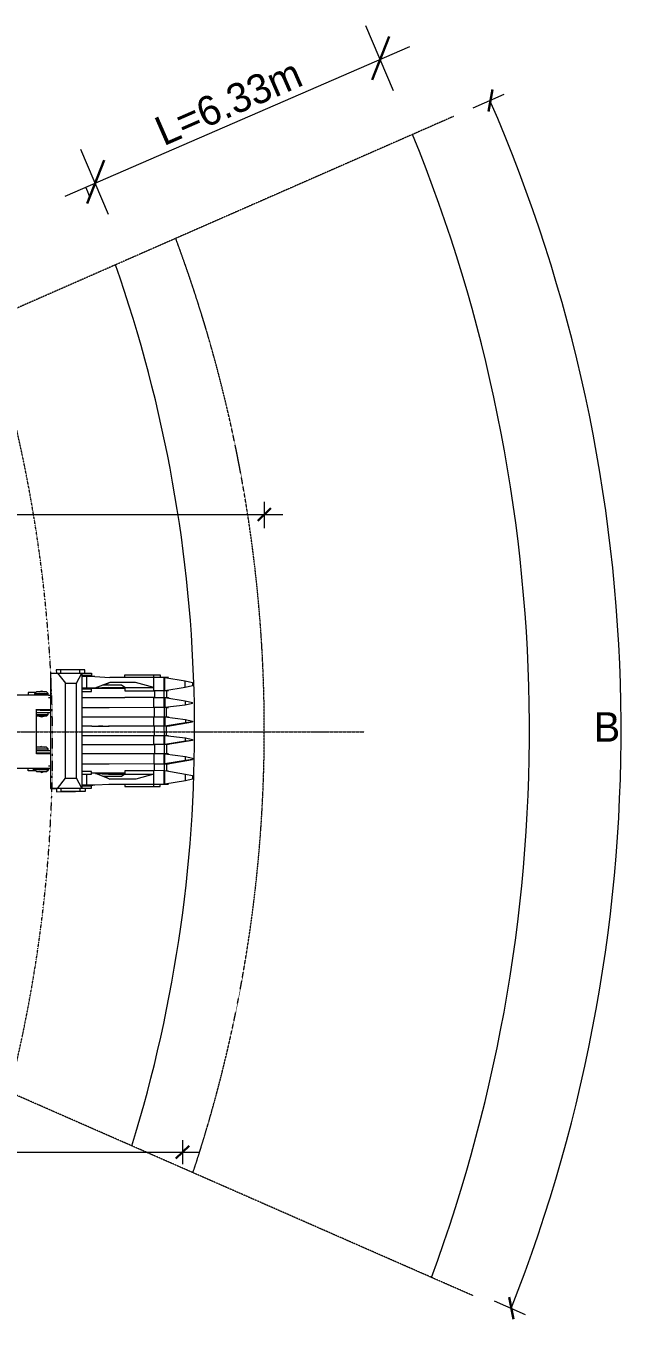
# Model space of a CAD drawing. Header units: millimetres. Extents: x -36433 to 17091, y -3786 to 28324.
# Drawn here: x 9210 to 17091, y -1800 to 15334 of the extents above; entities that cross this region are included whole.
import ezdxf

# ---------------------------------------------------------------- set-up
doc = ezdxf.new("R2010")
doc.units = ezdxf.units.MM
for name, pattern in [('DASHDOT', [1, 0.5, -0.25, 0, -0.25]), ('HIDDEN', [0.375, 0.25, -0.125]), ('HIDDEN2', [0.1875, 0.125, -0.0625])]:
    doc.linetypes.add(name, pattern=pattern)
doc.styles.get("Standard").update_dxf_attribs({"font": 'arial.ttf'})

msp = doc.modelspace()

# ---------------------------------------------------------------- linework, layer by layer
at = {"color": 0, "linetype": 'Continuous', "lineweight": 5}
for p, q in [((9537, 6758), (9538, 5232)), ((9537, 6758), (9952, 6758)), ((9613, 6802), (9614, 6758)), ((9674, 6802), (9613, 6802)), ((9628, 6758), (9735, 6624)), ((9674, 6758), (9674, 6802)), ((9992, 6802), (9674, 6802)), ((9880, 6624), (9952, 6758)), ((9926, 6758), (9926, 6802)), ((9952, 6758), (9953, 5233)), ((9952, 6725), (9952, 6758)), ((9952, 6758), (10080, 6758)), ((10080, 6725), (9952, 6725)), ((9952, 6724), (10050, 6724)), ((10122, 6713), (9952, 6713)), ((9992, 6758), (9992, 6802)), ((10012, 6713), (10012, 6557)), ((10050, 6724), (10080, 6725)), ((10080, 6758), (10080, 6725)), ((10122, 6713), (10320, 6702)), ((11099, 6702), (10320, 6702)), ((10520, 6735), (10905, 6736)), ((10520, 6702), (10520, 6735)), ((10905, 6524), (10905, 6736)), ((10905, 6736), (10989, 6735)), ((10989, 6735), (10989, 6702)), ((11041, 6524), (11040, 6702)), ((11049, 6524), (11048, 6702)), ((11048, 6702), (11321, 6658)), ((11099, 6702), (11099, 6700)), ((9351, 6512), (9329, 6489)), ((9484, 6512), (9351, 6512)), ((9384, 6512), (9418, 6523)), ((9418, 6523), (9452, 6512)), ((9507, 6489), (9484, 6512)), ((9736, 5367), (9735, 6624)), ((9735, 6624), (9880, 6624)), ((9881, 5367), (9880, 6624)), ((9952, 6557), (10122, 6557)), ((10122, 6557), (9952, 6557)), ((9952, 6557), (10520, 6557)), ((9952, 6546), (9952, 6513)), ((10080, 6546), (9952, 6546)), ((9952, 6513), (10080, 6513)), ((10050, 6512), (9952, 6512)), ((10080, 6513), (10050, 6512)), ((10080, 6513), (10080, 6546)), ((10320, 6635), (10122, 6557)), ((10305, 6568), (10125, 6559)), ((10255, 6601), (10224, 6597)), ((10320, 6635), (10255, 6601)), ((10476, 6601), (10255, 6601)), ((10305, 6568), (10520, 6568)), ((10663, 6635), (10320, 6635)), ((10520, 6568), (10476, 6601)), ((10520, 6568), (10520, 6524)), ((10520, 6568), (10905, 6568)), ((10520, 6524), (10543, 6524)), ((10520, 6524), (10905, 6524)), ((10905, 6568), (10663, 6635)), ((10905, 6524), (10912, 6524)), ((11099, 6524), (10905, 6524)), ((10912, 6524), (10912, 6435)), ((10912, 6524), (10912, 6524)), ((11043, 6435), (11043, 6524)), ((11321, 6569), (11049, 6524)), ((11071, 6524), (11071, 6435)), ((11071, 6524), (11071, 6524)), ((11099, 6524), (11071, 6524)), ((11099, 6526), (11099, 6524)), ((11321, 6569), (11321, 6658)), ((11321, 6658), (11417, 6636)), ((11417, 6592), (11321, 6569)), ((11417, 6636), (11417, 6592)), ((9509, 6468), (7713, 6468)), ((9240, 6500), (9240, 6468)), ((9248, 6500), (9240, 6500)), ((9272, 6501), (9248, 6500)), ((9340, 6501), (9272, 6501)), ((9329, 6489), (9415, 6489)), ((9329, 6468), (9329, 6489)), ((9415, 6489), (9459, 6490)), ((9459, 6490), (9493, 6490)), ((9493, 6490), (9507, 6489)), ((9507, 6468), (9507, 6489)), ((9508, 6468), (9537, 6468)), ((9508, 6434), (9537, 6434)), ((9952, 6434), (10305, 6434)), ((10305, 6434), (10520, 6435)), ((10905, 6435), (10520, 6435)), ((10905, 6302), (10905, 6435)), ((10905, 6435), (11041, 6435)), ((11041, 6435), (11049, 6435)), ((11041, 6302), (11041, 6435)), ((11049, 6435), (11049, 6302)), ((11049, 6435), (11321, 6391)), ((11049, 6435), (11089, 6435)), ((11089, 6435), (11100, 6435)), ((11100, 6435), (11100, 6432)), ((11321, 6391), (11321, 6335)), ((11321, 6391), (11417, 6369)), ((11417, 6358), (11321, 6335)), ((11417, 6358), (11417, 6369)), ((9351, 5688), (9351, 6279)), ((9351, 6278), (9536, 6278)), ((9354, 6267), (9351, 6267)), ((9537, 6234), (9351, 6234)), ((9351, 6211), (9507, 6211)), ((9485, 6189), (9351, 6189)), ((9400, 6267), (9354, 6267)), ((9384, 6189), (9418, 6178)), ((9400, 6267), (9537, 6267)), ((9418, 6178), (9452, 6189)), ((9485, 6189), (9507, 6211)), ((9507, 6211), (9507, 6234)), ((10312, 6300), (9952, 6300)), ((9952, 6178), (10084, 6178)), ((10084, 6178), (10305, 6178)), ((10912, 6302), (10305, 6300)), ((10305, 6178), (10520, 6178)), ((10520, 6178), (10905, 6179)), ((10905, 6302), (10912, 6301)), ((11100, 6302), (10905, 6302)), ((10905, 6179), (11100, 6179)), ((10906, 6056), (10905, 6179)), ((10912, 6179), (10912, 6302)), ((10912, 6301), (10912, 6302)), ((11041, 6056), (11041, 6179)), ((11043, 6302), (11043, 6179)), ((11321, 6335), (11049, 6302)), ((11049, 6179), (11049, 6056)), ((11049, 6179), (11322, 6146)), ((11072, 6301), (11100, 6302)), ((11072, 6302), (11072, 6301)), ((11072, 6179), (11072, 6302)), ((11100, 6303), (11100, 6302)), ((11100, 6302), (11100, 6303)), ((11100, 6179), (11100, 6177)), ((10085, 6055), (9952, 6055)), ((10084, 6055), (10312, 6056)), ((10230, 6055), (10172, 6055)), ((10543, 6056), (10305, 6056)), ((10912, 6056), (10521, 6056)), ((11100, 6056), (10906, 6056)), ((10912, 5934), (10912, 6056)), ((11043, 6056), (11041, 6056)), ((11044, 5934), (11043, 6056)), ((11322, 6101), (11049, 6056)), ((11072, 5934), (11072, 6056)), ((11089, 6056), (11417, 6112)), ((11100, 6056), (11100, 6058)), ((11322, 6146), (11322, 6101)), ((11322, 6146), (11417, 6124)), ((11417, 6112), (11322, 6101)), ((11417, 6124), (11417, 6112)), ((9952, 5933), (10084, 5933)), ((10084, 5933), (10521, 5933)), ((10521, 5933), (10906, 5934)), ((10906, 5934), (11100, 5934)), ((10906, 5811), (10906, 5934)), ((11041, 5934), (11044, 5934)), ((11041, 5811), (11041, 5934)), ((11049, 5811), (11049, 5934)), ((11049, 5934), (11322, 5901)), ((11322, 5856), (11049, 5811)), ((11418, 5867), (11089, 5811)), ((11100, 5934), (11100, 5932)), ((11322, 5856), (11322, 5901)), ((11322, 5901), (11418, 5879)), ((11418, 5867), (11322, 5856)), ((11418, 5879), (11418, 5867)), ((9352, 5777), (9351, 5776)), ((9351, 5755), (9507, 5755)), ((9351, 5732), (9371, 5732)), ((9537, 5699), (9351, 5699)), ((9537, 5688), (9351, 5688)), ((9485, 5777), (9352, 5777)), ((9371, 5732), (9416, 5733)), ((9418, 5788), (9385, 5777)), ((9415, 5733), (9537, 5733)), ((9416, 5777), (9417, 5777)), ((9418, 5788), (9452, 5777)), ((9507, 5755), (9485, 5777)), ((9507, 5733), (9507, 5755)), ((9952, 5811), (10543, 5811)), ((10306, 5688), (9952, 5688)), ((10521, 5689), (10306, 5688)), ((10521, 5811), (10912, 5811)), ((11100, 5689), (10521, 5689)), ((11100, 5811), (10906, 5811)), ((10906, 5689), (10906, 5556)), ((10912, 5811), (10912, 5689)), ((11044, 5811), (11041, 5811)), ((11041, 5689), (11044, 5689)), ((11041, 5556), (11041, 5689)), ((11044, 5689), (11044, 5811)), ((11049, 5556), (11049, 5689)), ((11049, 5689), (11322, 5656)), ((11072, 5811), (11072, 5689)), ((11100, 5811), (11100, 5813)), ((11100, 5687), (11100, 5689)), ((11322, 5600), (11322, 5656)), ((11322, 5656), (11418, 5633)), ((7133, 5498), (9329, 5498)), ((7714, 5499), (9537, 5499)), ((9241, 5465), (9241, 5498)), ((9306, 5498), (9306, 5465)), ((9330, 5477), (9330, 5499)), ((9508, 5499), (9508, 5477)), ((9509, 5532), (9537, 5532)), ((10312, 5554), (9952, 5554)), ((10912, 5556), (10306, 5554)), ((10912, 5555), (10906, 5556)), ((10906, 5556), (11100, 5556)), ((10912, 5466), (10912, 5556)), ((11044, 5556), (11041, 5556)), ((11044, 5466), (11044, 5556)), ((11322, 5600), (11049, 5556)), ((11072, 5556), (11072, 5466)), ((11072, 5555), (11072, 5556)), ((11100, 5556), (11072, 5555)), ((11090, 5556), (11418, 5612)), ((11100, 5557), (11100, 5556)), ((11100, 5556), (11100, 5557)), ((11418, 5612), (11322, 5600)), ((11418, 5633), (11418, 5612)), ((9341, 5465), (9241, 5465)), ((9330, 5477), (9352, 5454)), ((9508, 5477), (9330, 5477)), ((9352, 5454), (9485, 5454)), ((9419, 5443), (9385, 5454)), ((9417, 5454), (9418, 5454)), ((9419, 5443), (9452, 5454)), ((9485, 5454), (9508, 5477)), ((9629, 5232), (9736, 5367)), ((9736, 5367), (9881, 5367)), ((9953, 5233), (9881, 5367)), ((9952, 5455), (9953, 5455)), ((9952, 5432), (9952, 5432)), ((9953, 5455), (9953, 5422)), ((10034, 5455), (9953, 5455)), ((9953, 5422), (10081, 5422)), ((10013, 5422), (10013, 5277)), ((10081, 5455), (10034, 5455)), ((10123, 5433), (10080, 5433)), ((10081, 5422), (10081, 5455)), ((10321, 5355), (10123, 5433)), ((10317, 5432), (10126, 5432)), ((10132, 5429), (10306, 5421)), ((10256, 5388), (10227, 5392)), ((10256, 5388), (10321, 5355)), ((10476, 5388), (10256, 5388)), ((10306, 5421), (10521, 5421)), ((10520, 5432), (10312, 5432)), ((10664, 5355), (10321, 5355)), ((10521, 5421), (10476, 5388)), ((10521, 5466), (10521, 5421)), ((10906, 5466), (10521, 5466)), ((10521, 5421), (10906, 5422)), ((10906, 5422), (10664, 5355)), ((11041, 5467), (10906, 5466)), ((10906, 5255), (10906, 5466)), ((11041, 5288), (11041, 5467)), ((11049, 5467), (11041, 5467)), ((11049, 5467), (11090, 5466)), ((11050, 5288), (11049, 5467)), ((11049, 5467), (11322, 5422)), ((11322, 5333), (11050, 5288)), ((11090, 5466), (11100, 5466)), ((11100, 5466), (11100, 5464)), ((11322, 5333), (11322, 5422)), ((11322, 5422), (11418, 5400)), ((11418, 5355), (11322, 5333)), ((11418, 5400), (11418, 5355)), ((9538, 5232), (9540, 5232)), ((10050, 5232), (9538, 5232)), ((9540, 5232), (9594, 5231)), ((9594, 5231), (9593, 5232)), ((9594, 5231), (9615, 5231)), ((9615, 5232), (9615, 5187)), ((9615, 5187), (9866, 5188)), ((9676, 5188), (9676, 5232)), ((9993, 5188), (9676, 5188)), ((9803, 5232), (9803, 5232)), ((9927, 5188), (9927, 5232)), ((9952, 5277), (10123, 5277)), ((10084, 5276), (9952, 5276)), ((9952, 5276), (10096, 5276)), ((9952, 5266), (10081, 5266)), ((9952, 5266), (9952, 5266)), ((9953, 5233), (9953, 5266)), ((9953, 5233), (10081, 5233)), ((9993, 5232), (9993, 5188)), ((10081, 5233), (10050, 5232)), ((10081, 5233), (10081, 5266)), ((10123, 5277), (10321, 5288)), ((10309, 5287), (10521, 5287)), ((10321, 5288), (11100, 5288)), ((10476, 5288), (10521, 5287)), ((10521, 5288), (10521, 5255)), ((10521, 5287), (10521, 5288)), ((10521, 5287), (10906, 5288)), ((10521, 5255), (10990, 5255)), ((10990, 5255), (10990, 5288)), ((11100, 5288), (11100, 5289))]:
    msp.add_line(p, q, dxfattribs=at)
at = {"linetype": 'Continuous', "lineweight": 5}
for points in [[(14079, 14472), (13713, 15334)], [(9730, 13079), (14294, 15059)], [(15134, 14248), (15544, 14428)], [(10305, 12834), (9938, 13696)], [(12367, 9026), (12367, 8678)], [(2935, 8860), (12610, 8860)], [(11285, 569), (11285, 251)], [(-4451, 411), (11510, 411)], [(15408, -1557), (15819, -1737)]]:
    msp.add_lwpolyline(points, dxfattribs=at)
at = {"linetype": 'Continuous', "lineweight": 30}
for points in [[(13795, 14618), (14022, 15191)], [(15390, 14491), (15333, 14200)], [(10020, 12980), (10247, 13553)], [(12279, 8775), (12455, 8945)], [(11197, 326), (11373, 496)], [(15665, -1800), (15608, -1509)]]:
    msp.add_lwpolyline(points, dxfattribs=at)
at = {"linetype": 'HIDDEN', "lineweight": 5}
for points in [[(14870, 14132), (8539, 11351)], [(15133, -1491), (8801, 1291)]]:
    msp.add_lwpolyline(points, dxfattribs=at)
at = {"linetype": 'HIDDEN2', "lineweight": 5}
msp.add_lwpolyline([(-2837, 5979), (13691, 5979)], dxfattribs=at)
at = {"linetype": 'Continuous', "lineweight": 5}
for centre, radius, start, end in [((-3812, 6004), 20903, 338.4992, 23.517), ((-5026, 6004), 20903, 339.7017, 22.1778), ((-7232, 6004), 18676, 22.2298, 22.6521), ((-7232, 6004), 18676, 342.8432, 19.2682)]:
    msp.add_arc(centre, radius, start, end, dxfattribs=at)
at = {"linetype": 'HIDDEN', "lineweight": 5}
msp.add_arc((-6309, 6004), 18676, 341.698, 20.4097, dxfattribs=at)
at = {"linetype": 'DASHDOT', "lineweight": 5}
msp.add_arc((-9112, 5797), 18676, 336.3815, 17.5232, dxfattribs=at)

# ---------------------------------------------------------------- texts
at = {"linetype": 'Continuous', "lineweight": 5, "insert": (10878, 14094), "char_height": 389.67, "width": 3251.01, "attachment_point": 1, "rotation": 23.6202}
msp.add_mtext('{\\fYUZapfHumanR|b0|i0|c0|p2;L=6.33m}', dxfattribs=at)
at = {"linetype": 'Continuous', "lineweight": 5, "insert": (16731, 6240), "char_height": 389.67, "width": 3251.01, "attachment_point": 1}
msp.add_mtext('{\\fYUZapfHumanR|b0|i0|c0|p2;B}', dxfattribs=at)

doc.saveas('drawing.dxf')
